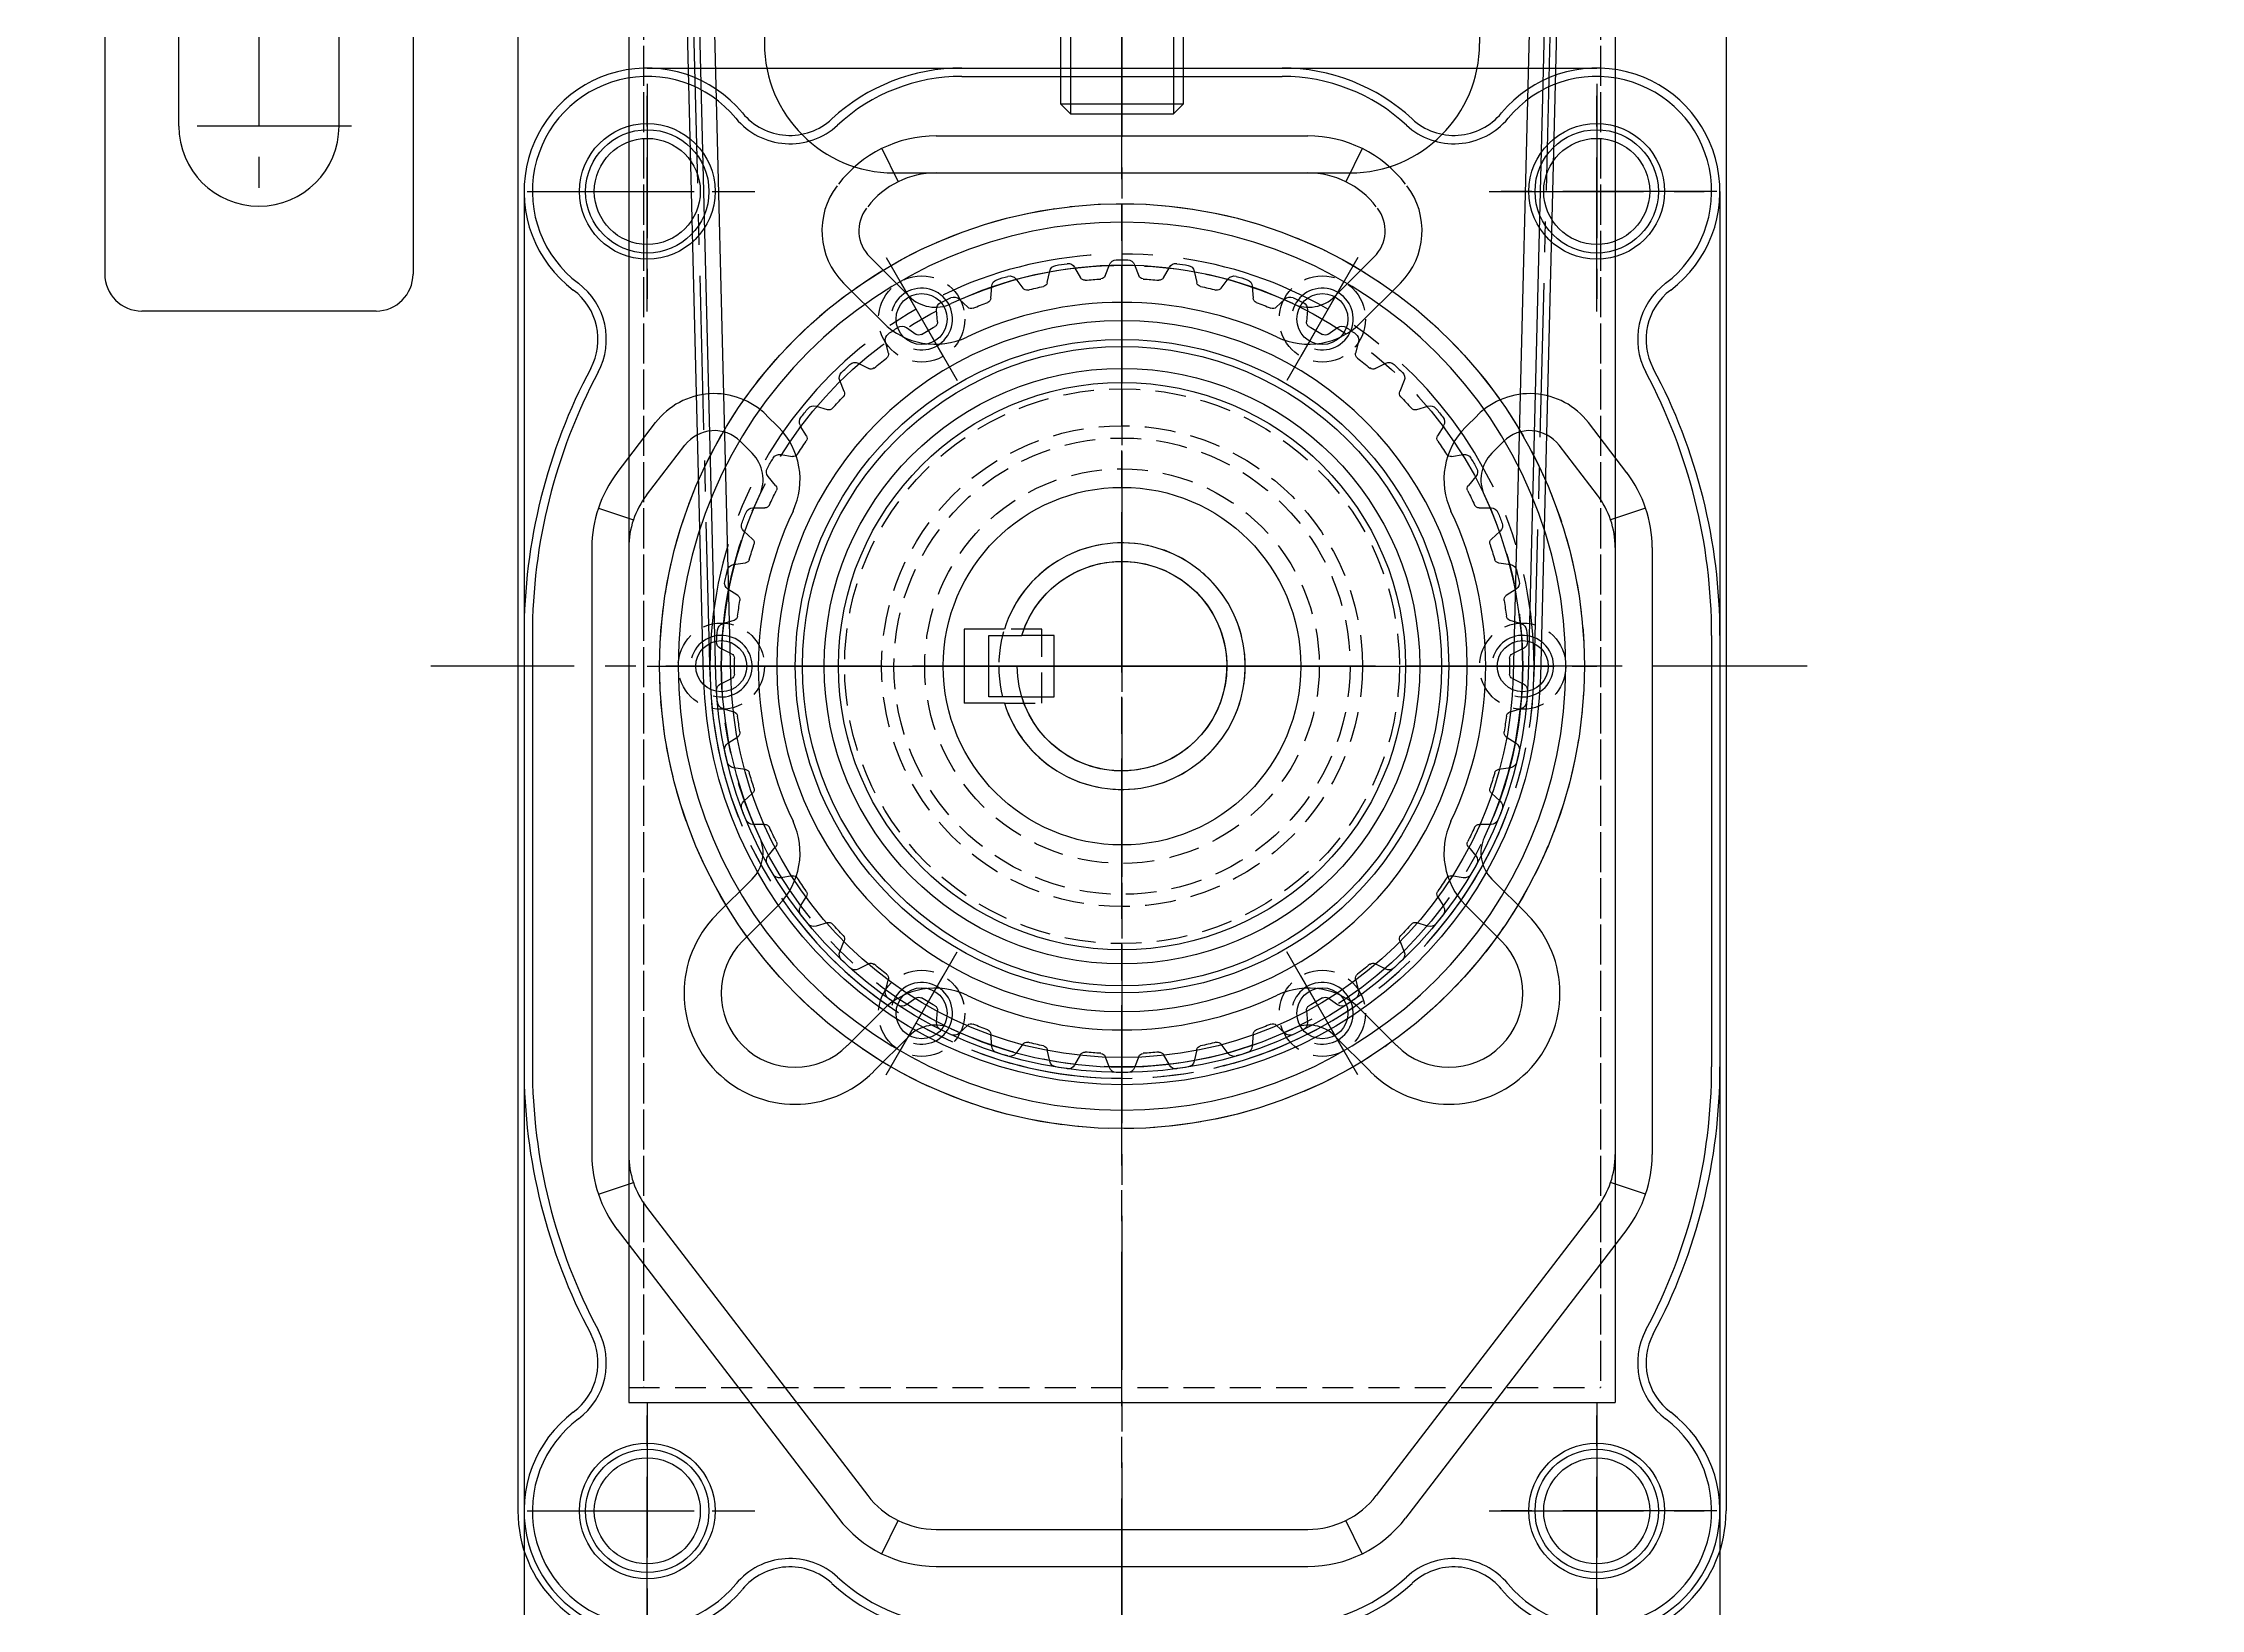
# Model space of a CAD drawing. Header units: inches. Extents: x 0 to 23821, y 0 to 11279.
# Drawn here: x 15668.4 to 15843.4, y 4620 to 4747 of the extents above; entities that cross this region are included whole.
import ezdxf
from ezdxf.enums import TextEntityAlignment as Align

# ---------------------------------------------------------------- set-up
doc = ezdxf.new("R2010")
doc.units = ezdxf.units.IN
doc.header["$LTSCALE"] = 10
doc.header["$MEASUREMENT"] = 0
doc.linetypes.add('CENTER', pattern=[2, 1.25, -0.25, 0.25, -0.25])
doc.linetypes.add('HIDDEN', pattern=[0.375, 0.25, -0.125])
for name, color, linetype in [('11', 1, 'CENTER'), ('22', 2, 'HIDDEN'), ('44', 4, 'Continuous'), ('55', 5, 'Continuous'), ('77', 40, 'HIDDEN'), ('A', 8, 'Continuous'), ('B', 123, 'Continuous'), ('BOM-T', 4, 'Continuous'), ('T', 3, 'Continuous'), ('Y', 60, 'Continuous')]:
    doc.layers.add(name, color=color, linetype=linetype)
doc.styles.add('SCI', font='')
doc.styles.get('SCI').set_extended_font_data('Gulim')

# ---------------------------------------------------------------- blocks, each defined once
blk = doc.blocks.new('A$Cfd950857')
for centre, radius in [((0, 0), 37.5), ((-16.25, 28.15), 3.5), ((16.25, 28.15), 3.5), ((0, 0), 22.5), ((0, 0), 18.5), ((0, 0), 16), ((-32.5, 0), 3.5), ((32.5, 0), 3.5), ((-16.25, -28.15), 3.5), ((16.25, -28.15), 3.5)]:
    blk.add_circle(centre, radius)
at = {"layer": '11'}
for p, q in [((0, -40.5), (0, 40.5)), ((-18, 31.18), (-14.5, 25.11)), ((18, 31.18), (14.5, 25.11)), ((40.5, 0), (-40.5, 0)), ((-18, -31.18), (-14.5, -25.11)), ((18, -31.18), (14.5, -25.11))]:
    blk.add_line(p, q, dxfattribs=at)
blk.add_circle((0, 0), 32.5, dxfattribs=at)
at = {"layer": '22'}
blk.add_circle((0, 0), 19.5, dxfattribs=at)
blk = doc.blocks.new('A$C2a68ab25')
for p, q in [((-9.54, 3), (-6.5, 3)), ((-6.5, 3), (-6.5, -3)), ((-6.5, -3), (-9.54, -3))]:
    blk.add_line(p, q)
blk.add_circle((0, 0), 10)
at = {"layer": '11'}
for p, q in [((0, -11), (0, 11)), ((-11, 0), (11, 0))]:
    blk.add_line(p, q, dxfattribs=at)
blk = doc.blocks.new('A$C817d2088')
for p, q in [((-2.5, 5.5), (-2.5, 8.12)), ((2.5, 8.12), (2.5, 5.5)), ((2.5, 5.5), (-2.5, 5.5))]:
    blk.add_line(p, q)
blk.add_arc((0, 0), 8.5, 107.1046, 90)
at = {"layer": '11'}
for p, q in [((0, -10.8), (0, 10.8)), ((-10.8, 0), (10.8, 0))]:
    blk.add_line(p, q, dxfattribs=at)
blk = doc.blocks.new('A$C1f7f0263')
for p, q in [((-8.24, 31.51), (-8.37, 30.56)), ((-5.72, 31.16), (-6.25, 31.96)), ((-3.45, 32.38), (-3.72, 31.46)), ((-1.01, 31.67), (-1.42, 32.54)), ((1.42, 32.54), (1.01, 31.67)), ((3.72, 31.46), (3.45, 32.38)), ((6.25, 31.96), (5.72, 31.16)), ((8.37, 30.56), (8.24, 31.51)), ((-12.84, 29.93), (-12.83, 28.97)), ((-10.3, 29.96), (-10.94, 30.67)), ((10.94, 30.67), (10.3, 29.96)), ((12.83, 28.97), (12.84, 29.93)), ((-14.65, 28.09), (-15.39, 28.7)), ((15.39, 28.7), (14.65, 28.09)), ((-17.16, 27.68), (-17, 26.73)), ((17, 26.73), (17.16, 27.68)), ((-21.09, 24.81), (-20.8, 23.9)), ((-18.67, 25.6), (-19.5, 26.09)), ((19.5, 26.09), (18.67, 25.6)), ((20.8, 23.9), (21.09, 24.81)), ((-22.28, 22.53), (-23.17, 22.89)), ((23.17, 22.89), (22.28, 22.53)), ((-24.56, 21.39), (-24.13, 20.53)), ((24.13, 20.53), (24.56, 21.39)), ((-25.39, 18.95), (-26.32, 19.18)), ((26.32, 19.18), (25.39, 18.95)), ((-27.47, 17.49), (-26.92, 16.71)), ((26.92, 16.71), (27.47, 17.49)), ((-27.93, 14.96), (-28.89, 15.04)), ((28.89, 15.04), (27.93, 14.96)), ((-29.77, 13.21), (-29.11, 12.51)), ((29.11, 12.51), (29.77, 13.21)), ((-29.85, 10.63), (-30.8, 10.57)), ((2.5, 10.8), (-2.5, 10.8)), ((-2.5, 10.8), (-2.5, 8.12)), ((2.5, 8.12), (2.5, 10.8)), ((30.8, 10.57), (29.85, 10.63)), ((-31.41, 8.62), (-30.65, 8.03)), ((30.65, 8.03), (31.41, 8.62)), ((-31.1, 6.06), (-32.04, 5.86)), ((32.04, 5.86), (31.1, 6.06)), ((-32.34, 3.84), (-31.5, 3.37)), ((31.5, 3.37), (32.34, 3.84)), ((-31.65, 1.36), (-32.55, 1.02)), ((32.55, 1.02), (31.65, 1.36)), ((-32.55, -1.02), (-31.65, -1.36)), ((31.65, -1.36), (32.55, -1.02)), ((-31.5, -3.37), (-32.34, -3.84)), ((32.34, -3.84), (31.5, -3.37)), ((-32.04, -5.86), (-31.1, -6.06)), ((31.1, -6.06), (32.04, -5.86)), ((-30.65, -8.03), (-31.41, -8.62)), ((31.41, -8.62), (30.65, -8.03)), ((-30.8, -10.57), (-29.85, -10.63)), ((29.85, -10.63), (30.8, -10.57)), ((-29.11, -12.51), (-29.77, -13.21)), ((29.77, -13.21), (29.11, -12.51)), ((-28.89, -15.04), (-27.93, -14.96)), ((27.93, -14.96), (28.89, -15.04)), ((-26.92, -16.71), (-27.47, -17.49)), ((27.47, -17.49), (26.92, -16.71)), ((-26.32, -19.18), (-25.39, -18.95)), ((25.39, -18.95), (26.32, -19.18)), ((-24.13, -20.53), (-24.56, -21.39)), ((24.56, -21.39), (24.13, -20.53)), ((-23.17, -22.89), (-22.28, -22.53)), ((22.28, -22.53), (23.17, -22.89)), ((-20.8, -23.9), (-21.09, -24.81)), ((21.09, -24.81), (20.8, -23.9)), ((-19.5, -26.09), (-18.67, -25.6)), ((18.67, -25.6), (19.5, -26.09)), ((-17, -26.73), (-17.16, -27.68)), ((17.16, -27.68), (17, -26.73)), ((-15.39, -28.7), (-14.65, -28.09)), ((-12.83, -28.97), (-12.84, -29.93)), ((12.84, -29.93), (12.83, -28.97)), ((14.65, -28.09), (15.39, -28.7)), ((-10.94, -30.67), (-10.3, -29.96)), ((-8.37, -30.56), (-8.24, -31.51)), ((-6.25, -31.96), (-5.72, -31.16)), ((-3.72, -31.46), (-3.45, -32.38)), ((3.45, -32.38), (3.72, -31.46)), ((5.72, -31.16), (6.25, -31.96)), ((8.24, -31.51), (8.37, -30.56)), ((10.3, -29.96), (10.94, -30.67)), ((-1.42, -32.54), (-1.01, -31.67)), ((1.01, -31.67), (1.42, -32.54))]:
    blk.add_line(p, q)
for radius in [36, 28]:
    blk.add_circle((0, 0), radius)
for centre, radius, start, end in [((-7.64, 31.43), 0.6, 103.6687, 172.1429), ((0, 0), 32.94, 102.0456, 103.6687), ((-6.75, 31.63), 0.6, 33.5714, 102.0456), ((-2.87, 32.21), 0.6, 95.0973, 163.5714), ((0, 0), 32.94, 93.4742, 95.0973), ((-1.96, 32.28), 0.6, 25, 93.4742), ((-0.65, 31.84), 0.4, 205, 271.1661), ((0.65, 31.84), 0.4, 268.8339, 335), ((1.96, 32.28), 0.6, 86.5258, 155), ((0, 0), 32.94, 84.9027, 86.5258), ((2.87, 32.21), 0.6, 16.4286, 84.9027), ((6.75, 31.63), 0.6, 77.9544, 146.4286), ((0, 0), 32.94, 76.3313, 77.9544), ((7.64, 31.43), 0.6, 7.8571, 76.3313), ((-12.24, 29.94), 0.6, 112.2401, 180.7143), ((0, 0), 32.94, 110.617, 112.2401), ((-11.39, 30.27), 0.6, 42.1429, 110.617), ((-10, 30.23), 0.4, 222.1429, 288.3089), ((0, 0), 31.44, 105.9768, 108.3089), ((-8.76, 30.61), 0.4, 285.9768, 352.1429), ((-5.39, 31.38), 0.4, 213.5714, 279.7375), ((0, 0), 31.44, 97.4054, 99.7375), ((-4.1, 31.58), 0.4, 277.4054, 343.5714), ((0, 0), 31.44, 88.8339, 91.1661), ((4.1, 31.58), 0.4, 196.4286, 262.5946), ((0, 0), 31.44, 80.2625, 82.5946), ((5.39, 31.38), 0.4, 260.2625, 326.4286), ((8.76, 30.61), 0.4, 187.8571, 254.0232), ((0, 0), 31.44, 71.6911, 74.0232), ((10, 30.23), 0.4, 251.6911, 317.8571), ((11.39, 30.27), 0.6, 69.383, 137.8571), ((0, 0), 32.94, 67.7599, 69.383), ((12.24, 29.94), 0.6, 359.2857, 67.7599), ((-16.57, 27.78), 0.6, 120.8116, 189.2857), ((0, 0), 32.94, 119.1884, 120.8116), ((-15.77, 28.24), 0.6, 50.7143, 119.1884), ((-14.4, 28.4), 0.4, 230.7143, 296.8804), ((0, 0), 31.44, 114.5482, 116.8804), ((-13.23, 28.96), 0.4, 294.5482, 0.7143), ((13.23, 28.96), 0.4, 179.2857, 245.4518), ((0, 0), 31.44, 63.1196, 65.4518), ((14.4, 28.4), 0.4, 243.1196, 309.2857), ((15.77, 28.24), 0.6, 60.8116, 129.2857), ((0, 0), 32.94, 59.1884, 60.8116), ((16.57, 27.78), 0.6, 350.7143, 59.1884), ((0, 0), 31.44, 123.1196, 125.4518), ((-17.4, 26.67), 0.4, 303.1196, 9.2857), ((17.4, 26.67), 0.4, 170.7143, 236.8804), ((0, 0), 31.44, 54.5482, 56.8804), ((-20.52, 25), 0.6, 129.383, 197.8571), ((0, 0), 32.94, 127.7599, 129.383), ((-19.81, 25.57), 0.6, 59.2857, 127.7599), ((-18.47, 25.94), 0.4, 239.2857, 305.4518), ((18.47, 25.94), 0.4, 234.5482, 300.7143), ((19.81, 25.57), 0.6, 52.2401, 120.7143), ((0, 0), 32.94, 50.617, 52.2401), ((20.52, 25), 0.6, 342.1429, 50.617), ((-23.39, 22.33), 0.6, 67.8571, 136.3313), ((0, 0), 31.44, 131.6911, 134.0232), ((-21.18, 23.78), 0.4, 311.6911, 17.8571), ((21.18, 23.78), 0.4, 162.1429, 228.3089), ((0, 0), 31.44, 45.9768, 48.3089), ((23.39, 22.33), 0.6, 43.6687, 112.1429), ((-24.02, 21.66), 0.6, 137.9544, 206.4286), ((0, 0), 32.94, 136.3313, 137.9544), ((-22.13, 22.9), 0.4, 247.8571, 314.0232), ((22.13, 22.9), 0.4, 225.9768, 292.1429), ((0, 0), 32.94, 42.0456, 43.6687), ((24.02, 21.66), 0.6, 333.5714, 42.0456), ((0, 0), 31.44, 140.2625, 142.5946), ((-24.49, 20.36), 0.4, 320.2625, 26.4286), ((24.49, 20.36), 0.4, 153.5714, 219.7375), ((0, 0), 31.44, 37.4054, 39.7375), ((-26.98, 17.84), 0.6, 146.5258, 215), ((0, 0), 32.94, 144.9027, 146.5258), ((-26.46, 18.6), 0.6, 76.4286, 144.9027), ((-25.29, 19.34), 0.4, 256.4286, 322.5946), ((25.29, 19.34), 0.4, 217.4054, 283.5714), ((26.46, 18.6), 0.6, 35.0973, 103.5714), ((0, 0), 32.94, 33.4742, 35.0973), ((26.98, 17.84), 0.6, 325, 33.4742), ((0, 0), 31.44, 148.8339, 151.1661), ((-27.25, 16.48), 0.4, 328.8339, 35), ((27.25, 16.48), 0.4, 145, 211.1661), ((0, 0), 31.44, 28.8339, 31.1661), ((0, 0), 32.94, 153.4742, 155.0973), ((-28.94, 14.44), 0.6, 85, 153.4742), ((-27.89, 15.36), 0.4, 265, 331.1661), ((27.89, 15.36), 0.4, 208.8339, 275), ((28.94, 14.44), 0.6, 26.5258, 95), ((0, 0), 32.94, 24.9027, 26.5258), ((-29.34, 13.62), 0.6, 155.0973, 223.5714), ((-29.4, 12.23), 0.4, 337.4054, 43.5714), ((29.4, 12.23), 0.4, 136.4286, 202.5946), ((29.34, 13.62), 0.6, 316.4286, 24.9027), ((-30.77, 9.97), 0.6, 93.5714, 162.0456), ((-29.87, 11.03), 0.4, 273.5714, 339.7375), ((0, 0), 31.44, 157.4054, 159.7375), ((0, 0), 31.44, 20.2625, 22.5946), ((29.87, 11.03), 0.4, 200.2625, 266.4286), ((30.77, 9.97), 0.6, 17.9544, 86.4286), ((-31.04, 9.09), 0.6, 163.6687, 232.1429), ((0, 0), 32.94, 162.0456, 163.6687), ((0, 0), 32.94, 16.3313, 17.9544), ((31.04, 9.09), 0.6, 307.8571, 16.3313), ((0, 0), 31.44, 165.9768, 168.3089), ((-30.89, 7.72), 0.4, 345.9768, 52.1429), ((0, 0), 8.5, 107.1046, 72.8954), ((30.89, 7.72), 0.4, 127.8571, 194.0232), ((0, 0), 31.44, 11.6911, 14.0232), ((0, 0), 32.94, 170.617, 172.2401), ((-31.91, 5.27), 0.6, 102.1429, 170.617), ((-31.18, 6.45), 0.4, 282.1429, 348.3089), ((31.18, 6.45), 0.4, 191.6911, 257.8571), ((31.91, 5.27), 0.6, 9.383, 77.8571), ((0, 0), 32.94, 7.7599, 9.383), ((-32.05, 4.37), 0.6, 172.2401, 240.7143), ((32.05, 4.37), 0.6, 299.2857, 7.7599), ((-31.7, 3.03), 0.4, 354.5482, 60.7143), ((0, 0), 31.44, 174.5482, 176.8804), ((31.7, 3.03), 0.4, 119.2857, 185.4518), ((0, 0), 31.44, 3.1196, 5.4518), ((-32.34, 0.46), 0.6, 110.7143, 179.1884), ((0, 0), 32.94, 179.1884, 180.8116), ((-31.8, 1.73), 0.4, 290.7143, 356.8804), ((31.8, 1.73), 0.4, 183.1196, 249.2857), ((32.34, 0.46), 0.6, 0.8116, 69.2857), ((0, 0), 32.94, 359.1884, 0.8116), ((-32.34, -0.46), 0.6, 180.8116, 249.2857), ((-31.8, -1.73), 0.4, 3.1196, 69.2857), ((0, 0), 31.44, 183.1196, 185.4518), ((0, 0), 31.44, 354.5482, 356.8804), ((31.8, -1.73), 0.4, 110.7143, 176.8804), ((32.34, -0.46), 0.6, 290.7143, 359.1884), ((-31.7, -3.03), 0.4, 299.2857, 5.4518), ((31.7, -3.03), 0.4, 174.5482, 240.7143), ((-32.05, -4.37), 0.6, 119.2857, 187.7599), ((0, 0), 32.94, 187.7599, 189.383), ((32.05, -4.37), 0.6, 352.2401, 60.7143), ((0, 0), 32.94, 350.617, 352.2401), ((-31.91, -5.27), 0.6, 189.383, 257.8571), ((-31.18, -6.45), 0.4, 11.6911, 77.8571), ((0, 0), 31.44, 191.6911, 194.0232), ((0, 0), 31.44, 345.9768, 348.3089), ((31.18, -6.45), 0.4, 102.1429, 168.3089), ((31.91, -5.27), 0.6, 282.1429, 350.617), ((-31.04, -9.09), 0.6, 127.8571, 196.3313), ((-30.89, -7.72), 0.4, 307.8571, 14.0232), ((30.89, -7.72), 0.4, 165.9768, 232.1429), ((31.04, -9.09), 0.6, 343.6687, 52.1429), ((0, 0), 32.94, 196.3313, 197.9544), ((-30.77, -9.97), 0.6, 197.9544, 266.4286), ((30.77, -9.97), 0.6, 273.5714, 342.0456), ((0, 0), 32.94, 342.0456, 343.6687), ((-29.87, -11.03), 0.4, 20.2625, 86.4286), ((0, 0), 31.44, 200.2625, 202.5946), ((-29.4, -12.23), 0.4, 316.4286, 22.5946), ((29.4, -12.23), 0.4, 157.4054, 223.5714), ((0, 0), 31.44, 337.4054, 339.7375), ((29.87, -11.03), 0.4, 93.5714, 159.7375), ((-29.34, -13.62), 0.6, 136.4286, 204.9027), ((0, 0), 32.94, 204.9027, 206.5258), ((0, 0), 32.94, 333.4742, 335.0973), ((29.34, -13.62), 0.6, 335.0973, 43.5714), ((-28.94, -14.44), 0.6, 206.5258, 275), ((-27.89, -15.36), 0.4, 28.8339, 95), ((0, 0), 31.44, 208.8339, 211.1661), ((0, 0), 31.44, 328.8339, 331.1661), ((27.89, -15.36), 0.4, 85, 151.1661), ((28.94, -14.44), 0.6, 265, 333.4742), ((-26.98, -17.84), 0.6, 145, 213.4742), ((-27.25, -16.48), 0.4, 325, 31.1661), ((27.25, -16.48), 0.4, 148.8339, 215), ((26.98, -17.84), 0.6, 326.5258, 35), ((0, 0), 32.94, 213.4742, 215.0973), ((-26.46, -18.6), 0.6, 215.0973, 283.5714), ((-25.29, -19.34), 0.4, 37.4054, 103.5714), ((0, 0), 31.44, 217.4054, 219.7375), ((0, 0), 31.44, 320.2625, 322.5946), ((25.29, -19.34), 0.4, 76.4286, 142.5946), ((26.46, -18.6), 0.6, 256.4286, 324.9027), ((0, 0), 32.94, 324.9027, 326.5258), ((-24.49, -20.36), 0.4, 333.5714, 39.7375), ((24.49, -20.36), 0.4, 140.2625, 206.4286), ((-24.02, -21.66), 0.6, 153.5714, 222.0456), ((0, 0), 32.94, 222.0456, 223.6687), ((-23.39, -22.33), 0.6, 223.6687, 292.1429), ((-22.13, -22.9), 0.4, 45.9768, 112.1429), ((0, 0), 31.44, 225.9768, 228.3089), ((0, 0), 31.44, 311.6911, 314.0232), ((22.13, -22.9), 0.4, 67.8571, 134.0232), ((23.39, -22.33), 0.6, 247.8571, 316.3313), ((0, 0), 32.94, 316.3313, 317.9544), ((24.02, -21.66), 0.6, 317.9544, 26.4286), ((-21.18, -23.78), 0.4, 342.1429, 48.3089), ((21.18, -23.78), 0.4, 131.6911, 197.8571), ((-20.52, -25), 0.6, 162.1429, 230.617), ((0, 0), 32.94, 230.617, 232.2401), ((-19.81, -25.57), 0.6, 232.2401, 300.7143), ((-18.47, -25.94), 0.4, 54.5482, 120.7143), ((0, 0), 31.44, 234.5482, 236.8804), ((0, 0), 31.44, 303.1196, 305.4518), ((18.47, -25.94), 0.4, 59.2857, 125.4518), ((19.81, -25.57), 0.6, 239.2857, 307.7599), ((0, 0), 32.94, 307.7599, 309.383), ((20.52, -25), 0.6, 309.383, 17.8571), ((-17.4, -26.67), 0.4, 350.7143, 56.8804), ((-16.57, -27.78), 0.6, 170.7143, 239.1884), ((16.57, -27.78), 0.6, 300.8116, 9.2857), ((17.4, -26.67), 0.4, 123.1196, 189.2857), ((0, 0), 32.94, 239.1884, 240.8116), ((-15.77, -28.24), 0.6, 240.8116, 309.2857), ((-14.4, -28.4), 0.4, 63.1196, 129.2857), ((0, 0), 31.44, 243.1196, 245.4518), ((-13.23, -28.96), 0.4, 359.2857, 65.4518), ((13.23, -28.96), 0.4, 114.5482, 180.7143), ((0, 0), 31.44, 294.5482, 296.8804), ((14.4, -28.4), 0.4, 50.7143, 116.8804), ((15.77, -28.24), 0.6, 230.7143, 299.1884), ((0, 0), 32.94, 299.1884, 300.8116), ((-12.24, -29.94), 0.6, 179.2857, 247.7599), ((0, 0), 32.94, 247.7599, 249.383), ((-11.39, -30.27), 0.6, 249.383, 317.8571), ((-10, -30.23), 0.4, 71.6911, 137.8571), ((0, 0), 31.44, 251.6911, 254.0232), ((-8.76, -30.61), 0.4, 7.8571, 74.0232), ((-5.39, -31.38), 0.4, 80.2625, 146.4286), ((0, 0), 31.44, 260.2625, 262.5946), ((-4.1, -31.58), 0.4, 16.4286, 82.5946), ((-0.65, -31.84), 0.4, 88.8339, 155), ((0, 0), 31.44, 268.8339, 271.1661), ((0.65, -31.84), 0.4, 25, 91.1661), ((4.1, -31.58), 0.4, 97.4054, 163.5714), ((0, 0), 31.44, 277.4054, 279.7375), ((5.39, -31.38), 0.4, 33.5714, 99.7375), ((8.76, -30.61), 0.4, 105.9768, 172.1429), ((0, 0), 31.44, 285.9768, 288.3089), ((10, -30.23), 0.4, 42.1429, 108.3089), ((11.39, -30.27), 0.6, 222.1429, 290.617), ((0, 0), 32.94, 290.617, 292.2401), ((12.24, -29.94), 0.6, 292.2401, 0.7143), ((-7.64, -31.43), 0.6, 187.8571, 256.3313), ((0, 0), 32.94, 256.3313, 257.9544), ((-6.75, -31.63), 0.6, 257.9544, 326.4286), ((-2.87, -32.21), 0.6, 196.4286, 264.9027), ((0, 0), 32.94, 264.9027, 266.5258), ((-1.96, -32.28), 0.6, 266.5258, 335), ((1.96, -32.28), 0.6, 205, 273.4742), ((0, 0), 32.94, 273.4742, 275.0973), ((2.87, -32.21), 0.6, 275.0973, 343.5714), ((6.75, -31.63), 0.6, 213.5714, 282.0456), ((0, 0), 32.94, 282.0456, 283.6687), ((7.64, -31.43), 0.6, 283.6687, 352.1429)]:
    blk.add_arc(centre, radius, start, end)
at = {"layer": '11'}
for p, q in [((0, 37.42), (0, -37.42)), ((-37.42, 0), (37.42, 0))]:
    blk.add_line(p, q, dxfattribs=at)
blk.add_circle((0, 0), 33.42, dxfattribs=at)
blk = doc.blocks.new('A$Cd6f74d6f')
for p, q in [((0, 0), (0, -143.5)), ((0, 0), (20, 0)), ((20, 0), (20, -24.5)), ((78, 0), (78, -24.5)), ((78, 0), (98, 0)), ((98, 0), (98, -15.5)), ((98, 0), (98, -143.5)), ((30.5, -35), (67.5, -35)), ((10.4, -154), (87.5, -154))]:
    blk.add_line(p, q)
for centre, radius in [((10.5, -36.5), 5.5), ((87.5, -36.5), 5.5), ((49, -75), 37.5), ((32.75, -46.85), 2.07), ((65.25, -46.85), 2.07), ((49, -75), 26.5), ((16.5, -75), 2.07), ((81.5, -75), 2.07), ((32.75, -103.15), 2.07), ((65.25, -103.15), 2.07), ((10.5, -143.5), 5.5), ((87.5, -143.5), 5.5)]:
    blk.add_circle(centre, radius)
for centre, start, end in [((30.5, -24.5), 180, 270), ((67.5, -24.5), 270, 0), ((10.5, -143.5), 180, 270), ((87.5, -143.5), 270, 0)]:
    blk.add_arc(centre, 10.5, start, end)
at = {"layer": '11'}
for p, q in [((10, 1), (10, -19.42)), ((49, -155), (49, 0)), ((88, 1), (88, -19.42)), ((10.5, -46.25), (10.5, -26.75)), ((87.5, -46.25), (87.5, -26.75)), ((0.75, -36.5), (20.25, -36.5)), ((97.25, -36.5), (77.75, -36.5)), ((29.88, -41.87), (35.63, -51.83)), ((68.13, -41.87), (62.38, -51.83)), ((10.5, -75), (87.5, -75)), ((29.88, -108.13), (35.63, -98.17)), ((68.13, -108.13), (62.38, -98.17)), ((10.5, -153.25), (10.5, -133.75)), ((87.5, -153.25), (87.5, -133.75)), ((0.75, -143.5), (20.25, -143.5)), ((97.25, -143.5), (77.75, -143.5))]:
    blk.add_line(p, q, dxfattribs=at)
blk.add_circle((49, -75), 32.5, dxfattribs=at)
at = {"layer": '22'}
for p, q in [((7.54, -17), (7.54, 0)), ((12.46, 0), (12.46, -17)), ((85.54, 0), (85.54, -17)), ((90.46, -17), (90.46, 0)), ((13, -15), (7, -15)), ((85, -15), (91, -15)), ((10, -18.42), (7.54, -17)), ((12.46, -17), (7.54, -17)), ((12.46, -17), (10, -18.42)), ((85.54, -17), (88, -18.42)), ((85.54, -17), (90.46, -17)), ((88, -18.42), (90.46, -17))]:
    blk.add_line(p, q, dxfattribs=at)
at = {"layer": 'T'}
for p, q in [((7, -15), (7, 0)), ((13, 0), (13, -15)), ((85, 0), (85, -15)), ((91, -15), (91, 0)), ((7.54, -15.94), (7, -15)), ((13, -15), (12.46, -15.94)), ((85, -15), (85.54, -15.94)), ((90.46, -15.94), (91, -15))]:
    blk.add_line(p, q, dxfattribs=at)
for centre in [(32.75, -46.85), (65.25, -46.85), (16.5, -75), (81.5, -75), (32.75, -103.15), (65.25, -103.15)]:
    blk.add_arc(centre, 2.5, 255, 165, dxfattribs=at)
blk = doc.blocks.new('A$C7070938a')
for p, q in [((38.5, 48.5), (-79.38, 48.5)), ((2.5, 47.82), (-32.5, 47.82)), ((-42.82, 42.47), (-41.86, 39.63)), ((9.61, 43), (-39.61, 43)), ((12.82, 42.47), (11.86, 39.63)), ((-45.69, 40.94), (-69.08, 23)), ((15.69, 40.94), (19.75, 37.83)), ((-43.87, 38.56), (-67.26, 20.62)), ((9.61, 40), (-39.61, 40)), ((13.87, 38.56), (17.92, 35.45)), ((48.5, 38.5), (48.5, -38.5)), ((-20.15, 32.88), (-17.26, 29.99)), ((-22.27, 30.76), (-19.38, 27.87)), ((18.22, 30.94), (17.26, 29.99)), ((20.34, 28.82), (19.38, 27.87)), ((-30.76, 22.27), (-27.87, 19.38)), ((31.06, 22.58), (27.87, 19.38)), ((-71.97, 19.49), (-69.28, 18.16)), ((-32.88, 20.15), (-29.99, 17.26)), ((33.19, 20.46), (29.99, 17.26)), ((41.97, 19.49), (39.28, 18.16)), ((-73, 15.07), (-73, -15.07)), ((-70, 15.07), (-70, -15.07)), ((40, 15.07), (40, -15.07)), ((43, 15.07), (43, -15.07)), ((-3, 9.54), (-3, 12.8)), ((3, 12.8), (-3, 12.8)), ((3, 9.54), (3, 12.8)), ((47.82, 13), (47.82, -13)), ((-32.88, -20.15), (-29.99, -17.26)), ((33.19, -20.46), (29.99, -17.26)), ((-71.97, -19.49), (-69.28, -18.16)), ((41.97, -19.49), (39.28, -18.16)), ((-43.87, -38.56), (-67.26, -20.62)), ((-30.76, -22.27), (-27.87, -19.38)), ((31.06, -22.58), (27.87, -19.38)), ((-45.69, -40.94), (-69.08, -23)), ((-22.27, -30.76), (-19.38, -27.87)), ((20.34, -28.82), (19.38, -27.87)), ((-20.15, -32.88), (-17.26, -29.99)), ((18.22, -30.94), (17.26, -29.99)), ((13.87, -38.56), (17.92, -35.45)), ((15.69, -40.94), (19.75, -37.83)), ((-42.82, -42.47), (-41.86, -39.63)), ((9.61, -40), (-39.61, -40)), ((12.82, -42.47), (11.86, -39.63)), ((9.61, -43), (-39.61, -43)), ((38.5, -48.5), (-79.38, -48.5)), ((2.5, -47.82), (-32.5, -47.82))]:
    blk.add_line(p, q)
for centre, radius in [((-68.5, 38.5), 4.3), ((38.5, 38.5), 4.3), ((0, 0), 26.5), ((0, 0), 25.92), ((0, 0), 24.15), ((0, 0), 23), ((0, 0), 14.5), ((-68.5, -38.5), 4.3), ((38.5, -38.5), 4.3)]:
    blk.add_circle(centre, radius)
for centre, radius, start, end in [((-68.5, 38.5), 10, 36.8699, 230.4916), ((-68.5, 38.5), 9.32, 36.8699, 230.4916), ((-32.5, 2.5), 46, 90, 118.0725), ((-32.5, 2.5), 45.32, 90, 118.0725), ((2.5, 2.5), 46, 61.9275, 90), ((2.5, 2.5), 45.32, 61.9275, 90), ((38.5, 38.5), 10, 309.5084, 143.1301), ((38.5, 38.5), 9.32, 309.5084, 143.1301), ((-56.5, 47.5), 5.68, 216.8699, 298.0725), ((-56.5, 47.5), 5, 216.8699, 298.0725), ((26.5, 47.5), 5.68, 241.9275, 323.1301), ((26.5, 47.5), 5, 241.9275, 323.1301), ((-39.61, 33), 10, 90, 127.4762), ((9.61, 33), 10, 52.5238, 90), ((-39.61, 33), 7, 90, 127.4762), ((9.61, 33), 7, 52.5238, 90), ((16.1, 33.07), 6, 315, 52.5238), ((-26.52, 26.52), 9, 45, 225), ((16.1, 33.07), 3, 315, 52.5238), ((-26.52, 26.52), 6, 45, 225), ((0, 0), 32.5, 64.7568, 115.2432), ((-78.04, 26.93), 5, 317.2058, 50.4916), ((-78.04, 26.93), 5.68, 317.2058, 50.4916), ((-15.14, 32.11), 3, 225, 295.2432), ((15.14, 32.11), 3, 244.7568, 315), ((48.04, 26.93), 5.68, 129.5084, 222.7942), ((48.04, 26.93), 5, 129.5084, 222.7942), ((0, 0), 29.5, 64.7568, 115.2432), ((-15.14, 32.11), 6, 225, 295.2432), ((15.14, 32.11), 6, 244.7568, 315), ((-63, 13), 15.5, 137.2058, 180), ((-63, 13), 14.82, 137.2058, 180), ((-63, 15.07), 10, 127.4762, 180), ((35.31, 18.34), 6, 52.5238, 135), ((33, 15.07), 10, 0, 52.5238), ((33, 13), 14.82, 0, 42.7942), ((33, 13), 15.5, 0, 42.7942), ((35.31, 18.34), 3, 52.5238, 135), ((-63, 15.07), 7, 127.4762, 180), ((-32.11, 15.14), 6, 334.7568, 45), ((32.11, 15.14), 6, 135, 205.2432), ((33, 15.07), 7, 0, 52.5238), ((-32.11, 15.14), 3, 334.7568, 45), ((32.11, 15.14), 3, 135, 205.2432), ((0, 0), 32.5, 154.7568, 205.2432), ((0, 0), 29.5, 154.7568, 205.2432), ((0, 0), 29.5, 334.7568, 25.2432), ((0, 0), 32.5, 334.7568, 25.2432), ((0, 0), 10, 107.4576, 72.5424), ((-63, -13), 15.5, 180, 222.7942), ((-63, -13), 14.82, 180, 222.7942), ((-32.11, -15.14), 3, 315, 25.2432), ((-32.11, -15.14), 6, 315, 25.2432), ((32.11, -15.14), 6, 154.7568, 225), ((32.11, -15.14), 3, 154.7568, 225), ((33, -13), 14.82, 317.2058, 0), ((33, -13), 15.5, 317.2058, 0), ((-63, -15.07), 10, 180, 232.5238), ((-63, -15.07), 7, 180, 232.5238), ((33, -15.07), 7, 307.4762, 0), ((33, -15.07), 10, 307.4762, 0), ((-26.52, -26.52), 9, 135, 315), ((35.31, -18.34), 3, 225, 307.4762), ((-26.52, -26.52), 6, 135, 315), ((35.31, -18.34), 6, 225, 307.4762), ((-78.04, -26.93), 5, 309.5084, 42.7942), ((-78.04, -26.93), 5.68, 309.5084, 42.7942), ((48.04, -26.93), 5.68, 137.2058, 230.4916), ((48.04, -26.93), 5, 137.2058, 230.4916), ((-15.14, -32.11), 6, 64.7568, 135), ((15.14, -32.11), 6, 45, 115.2432), ((0, 0), 29.5, 244.7568, 295.2432), ((-15.14, -32.11), 3, 64.7568, 135), ((0, 0), 32.5, 244.7568, 295.2432), ((15.14, -32.11), 3, 45, 115.2432), ((16.1, -33.07), 6, 307.4762, 45), ((-68.5, -38.5), 10, 129.5084, 323.1301), ((-68.5, -38.5), 9.32, 129.5084, 323.1301), ((16.1, -33.07), 3, 307.4762, 45), ((38.5, -38.5), 10, 216.8699, 50.4916), ((38.5, -38.5), 9.32, 216.8699, 50.4916), ((-39.61, -33), 7, 232.5238, 270), ((9.61, -33), 7, 270, 307.4762), ((-56.5, -47.5), 5.68, 61.9275, 143.1301), ((-39.61, -33), 10, 232.5238, 270), ((9.61, -33), 10, 270, 307.4762), ((26.5, -47.5), 5.68, 36.8699, 118.0725), ((-56.5, -47.5), 5, 61.9275, 143.1301), ((-32.5, -2.5), 46, 241.9275, 270), ((-32.5, -2.5), 45.32, 241.9275, 270), ((2.5, -2.5), 45.32, 270, 298.0725), ((2.5, -2.5), 46, 270, 298.0725), ((26.5, -47.5), 5, 36.8699, 118.0725)]:
    blk.add_arc(centre, radius, start, end)
at = {"layer": '11'}
for p, q in [((0, -55.57), (0, 56.05)), ((-68.5, 47.21), (-68.5, 29.79)), ((38.5, 47.21), (38.5, 29.79)), ((-59.79, 38.5), (-77.21, 38.5)), ((47.21, 38.5), (29.79, 38.5)), ((0, 27.26), (0, -27.74)), ((55.43, 0), (-106.7, 0)), ((-68.5, -29.79), (-68.5, -47.21)), ((38.5, -29.79), (38.5, -47.21)), ((-59.79, -38.5), (-77.21, -38.5)), ((47.21, -38.5), (29.79, -38.5))]:
    blk.add_line(p, q, dxfattribs=at)
at = {"layer": 'T'}
for centre in [(-68.5, 38.5), (38.5, 38.5), (-68.5, -38.5), (38.5, -38.5)]:
    blk.add_circle(centre, 5, dxfattribs=at)
blk = doc.blocks.new('A$Cc49ac1dc')
blk.add_blockref('A$Cd6f74d6f', (-49, -15))
at = {"xscale": -1.000000000000001, "rotation": 90}
for name in ['A$C1f7f0263', 'A$C817d2088']:
    blk.add_blockref(name, (0, -90), dxfattribs=at)
at = {"layer": '22'}
blk.add_blockref('A$Cfd950857', (0, -90), dxfattribs=at)
at = {"layer": '55', "rotation": 90}
blk.add_blockref('A$C7070938a', (0, -90), dxfattribs=at)
at = {"layer": '77', "xscale": -1, "rotation": 180}
blk.add_blockref('A$C2a68ab25', (0, -90), dxfattribs=at)
blk = doc.blocks.new('A$Ccad19904')
for p, q in [((-8, 0), (-8, -133)), ((-8, 0), (8, 0)), ((8, 0), (8, -133)), ((-4.66, -5), (4.66, -5)), ((-4.66, -5), (-4.66, -15)), ((4.66, -5), (4.66, -15)), ((-4.66, -15), (4.66, -15)), ((-8, -133), (8, -133)), ((-5, -133), (-5, -162.19)), ((5, -162.19), (5, -133)), ((-5, -162.19), (-4.19, -163)), ((-5, -162.19), (5, -162.19)), ((4.19, -163), (5, -162.19)), ((-4.19, -163), (4.19, -163))]:
    blk.add_line(p, q)
at = {"layer": '11'}
blk.add_line((0, 1), (0, -164), dxfattribs=at)
at = {"layer": '22'}
for p, q in [((-3.32, -22.5), (-3.32, 0)), ((3.32, 0), (3.32, -22.5)), ((4, -20), (-4, -20)), ((0, -24.42), (-3.32, -22.5)), ((3.32, -22.5), (-3.32, -22.5)), ((3.32, -22.5), (0, -24.42))]:
    blk.add_line(p, q, dxfattribs=at)
at = {"layer": 'A'}
for p, q in [((-4.66, -5), (4.66, -15)), ((-4.66, -15), (4.66, -5))]:
    blk.add_line(p, q, dxfattribs=at)
at = {"layer": 'T'}
for p, q in [((-4, -20), (-4, 0)), ((4, 0), (4, -20)), ((-3.32, -21.17), (-4, -20)), ((4, -20), (3.32, -21.17)), ((-5, -133), (-4.19, -133.81)), ((4.19, -133.81), (5, -133)), ((-5, -133.81), (5, -133.81)), ((-4.19, -133.81), (-4.19, -163)), ((4.19, -133.81), (4.19, -163))]:
    blk.add_line(p, q, dxfattribs=at)
blk = doc.blocks.new('A$C1482efbe')
for p, q in [((-11.5, 8.5), (-11.5, -268.5)), ((68.5, 8.5), (68.5, -268.5)), ((-11.5, -268.5), (68.5, -268.5))]:
    blk.add_line(p, q)
at = {"layer": '22'}
for p, q in [((-10.3, -38.5), (-10.3, -267.3)), ((67.3, -38.5), (67.3, -267.3)), ((-11.5, -267.3), (67.3, -267.3))]:
    blk.add_line(p, q, dxfattribs=at)
blk = doc.blocks.new('A$Cf3170709')
blk.add_blockref('A$Ccad19904', (0, 5))
at = {"layer": 'Y'}
blk.add_blockref('A$C1482efbe', (-28.5, 6), dxfattribs=at)
blk = doc.blocks.new('A$C93ce2f4b')
for p, q in [((12.5, 0), (-12.5, 0)), ((-12.5, 0), (-12.5, -87)), ((12.5, 0), (12.5, -87)), ((-6.5, -75), (-6.5, -30)), ((6.5, -75), (6.5, -30)), ((9.5, -90), (-9.5, -90))]:
    blk.add_line(p, q)
for centre, radius, start, end in [((0, -30), 6.5, 0, 180), ((0, -75), 6.5, 180, 0), ((-9.5, -87, 0), 3, 180, 270), ((9.5, -87), 3, 270, 0)]:
    blk.add_arc(centre, radius, start, end)
at = {"layer": '11'}
for p, q in [((0, -4.2), (0, 1)), ((0, -22.5), (0, -82.5)), ((7.5, -30), (-7.5, -30)), ((7.5, -75), (-7.5, -75))]:
    blk.add_line(p, q, dxfattribs=at)
at = {"layer": '22'}
for p, q in [((-3.3, 0), (-3.3, -3.2)), ((3.3, -3.2), (3.3, 0)), ((12.5, -3.2), (-12.5, -3.2))]:
    blk.add_line(p, q, dxfattribs=at)
blk = doc.blocks.new('A$Ce85e1b00')
for p, q in [((17.5, 0), (17.5, -15)), ((17.5, 0), (75.1, 0)), ((75.1, 0), (75.1, -3)), ((134.9, -3), (134.9, 0)), ((134.9, 0), (192.5, 0)), ((192.5, 0), (192.5, -15)), ((75.1, -3), (134.9, -3)), ((17.5, -15), (192.5, -15))]:
    blk.add_line(p, q)
at = {"layer": '11'}
for p, q in [((105, -18), (105, 3)), ((35, -16), (35, 1)), ((40, 1), (40, -16)), ((40, -16), (40, 1)), ((170, 1), (170, -11)), ((175, -16), (175, 1)), ((82.5, -2), (82.5, -10)), ((127.5, -16), (127.5, -2))]:
    blk.add_line(p, q, dxfattribs=at)
at = {"layer": '22'}
for p, q in [((165, 0), (165, -10)), ((172.54, -15), (172.54, 0)), ((175, -10), (175, 0)), ((177.46, -15), (177.46, 0)), ((79.5, -3), (79.5, -9)), ((85.5, -9), (85.5, -3)), ((124.2, -8.5), (124.2, -3)), ((130.8, -8.5), (130.8, -3)), ((133, -8.5), (122, -8.5)), ((122, -8.5), (122, -15)), ((133, -15), (133, -8.5)), ((79.5, -9), (85.5, -9)), ((165, -10), (175, -10))]:
    blk.add_line(p, q, dxfattribs=at)
at = {"layer": '77'}
for p, q in [((35.5, -6.4), (35.5, 0)), ((44.5, -6.4), (44.5, 0)), ((87, -3), (87, -15)), ((123, -3), (123, -15)), ((33, -15), (33, -6.4)), ((33, -6.4), (47, -6.4)), ((47, -6.4), (47, -15))]:
    blk.add_line(p, q, dxfattribs=at)
at = {"layer": 'T'}
for p, q in [((172, -15), (172, 0)), ((178, -15), (178, 0))]:
    blk.add_line(p, q, dxfattribs=at)
blk = doc.blocks.new('A$C6757ece4')
blk.add_blockref('A$Ce85e1b00', (22.5, 0))
blk = doc.blocks.new('A$Cdb279e4f')
for p, q in [((-29.9, 49.8), (29.9, 49.8)), ((-29.9, 49.8), (-29.9, 0)), ((-26, 49.8), (-26, 48)), ((26, 49.8), (26, 48)), ((29.9, 49.8), (29.9, 0)), ((-27, 48), (27, 48)), ((-27, 48), (-27, 46)), ((27, 48), (27, 46)), ((-27, 46), (27, 46)), ((-26, 46), (-25.6, 45.31)), ((26, 46), (25.6, 45.31)), ((-25.6, 45.31), (-25.6, 41)), ((25.6, 45.31), (25.6, 41)), ((-25.6, 41), (25.6, 41)), ((-25.4, 41), (-25, 40.31)), ((-25, 40.31), (-25, 5)), ((25.4, 41), (25, 40.31)), ((25, 40.31), (25, 5)), ((-26, 5), (26, 5)), ((-26, 5), (-26, 0)), ((26, 5), (26, 0)), ((-29.9, 0), (29.9, 0))]:
    blk.add_line(p, q)
for centre in [(16, 40), (16, 6.25)]:
    blk.add_circle(centre, 1.25)
at = {"layer": '11'}
for p, q in [((0, 51.8), (0, -2)), ((16, 37.75), (16, 42.25)), ((13.75, 40), (18.25, 40)), ((16, 4), (16, 8.5)), ((13.75, 6.25), (18.25, 6.25))]:
    blk.add_line(p, q, dxfattribs=at)
at = {"layer": 'A'}
for p, q in [((-25.6, 45.31), (25.6, 45.31)), ((-25, 40.31), (25, 40.31))]:
    blk.add_line(p, q, dxfattribs=at)
blk = doc.blocks.new('A$Cc19c7603')
for p, q in [((-25.3, 0), (25.3, 0)), ((-9.7, 0), (-9.7, -1.4)), ((9.7, 0), (9.7, -1.4)), ((-25.5, -0.2), (-25.5, -0.88)), ((-25.31, -1.08), (-24.28, -1.14)), ((-24, -1.43), (-24, -3.57)), ((24, -1.43), (24, -3.57)), ((25.31, -1.08), (24.28, -1.14)), ((25.5, -0.2), (25.5, -0.88)), ((-12, -2.5), (-12, -7.5)), ((-11.5, -2), (11.5, -2)), ((12, -2.5), (12, -7.5)), ((-25.5, -4.12), (-25.5, -4.8)), ((-25.31, -3.92), (-24.28, -3.86)), ((-25.3, -5), (-15.81, -5)), ((15.81, -5), (25.3, -5)), ((25.31, -3.92), (24.28, -3.86)), ((25.5, -4.12), (25.5, -4.8)), ((-13, -13.5), (-15.33, -5.36)), ((13, -13.5), (15.33, -5.36)), ((-11.5, -8), (11.5, -8)), ((-8, -8.6), (-8, -13.4)), ((8, -8.6), (8, -13.4)), ((-13, -13.5), (-12, -13.5)), ((-12, -13.5), (-12, -14)), ((-12, -14), (12, -14)), ((12, -13.5), (13, -13.5)), ((12, -13.5), (12, -14))]:
    blk.add_line(p, q)
for centre, radius, start, end in [((-25.3, -0.2), 0.2, 90, 180), ((25.3, -0.2), 0.2, 0, 90), ((-25.3, -0.88), 0.2, 180, 267), ((-24.3, -1.43), 0.3, 0, 87), ((-10.3, -1.4), 0.6, 270, 0), ((10.3, -1.4), 0.6, 180, 270), ((24.3, -1.43), 0.3, 93, 180), ((25.3, -0.88), 0.2, 273, 0), ((-11.5, -2.5), 0.5, 90, 180), ((11.5, -2.5), 0.5, 0, 90), ((-25.3, -4.12), 0.2, 93, 180), ((-25.3, -4.8), 0.2, 180, 270), ((-24.3, -3.57), 0.3, 273, 0), ((-15.81, -5.5), 0.5, 16, 90), ((15.81, -5.5), 0.5, 90, 164), ((24.3, -3.57), 0.3, 180, 267), ((25.3, -4.8), 0.2, 270, 0), ((25.3, -4.12), 0.2, 0, 87), ((-11.5, -7.5), 0.5, 180, 270), ((-8.6, -8.6), 0.6, 0, 90), ((8.6, -8.6), 0.6, 90, 180), ((11.5, -7.5), 0.5, 270, 0), ((-8.6, -13.4), 0.6, 270, 0), ((8.6, -13.4), 0.6, 180, 270)]:
    blk.add_arc(centre, radius, start, end)
at = {"layer": '11'}
for p, q in [((0, 1), (0, -15)), ((-24.11, -1.14), (-24, -1.15)), ((-24, -1.15), (-24, -1.26)), ((24.11, -1.14), (24, -1.15)), ((24, -1.15), (24, -1.26)), ((-24.11, -3.86), (-24, -3.85)), ((-24, -3.74), (-24, -3.85)), ((24, -3.74), (24, -3.85)), ((24.11, -3.86), (24, -3.85))]:
    blk.add_line(p, q, dxfattribs=at)
blk = doc.blocks.new('A$C24b7d5b9')
for p, q in [((-27, 2), (-27, 0)), ((-21.9, 2), (-27, 2)), ((-21.9, 0), (-21.9, 2)), ((27, 2), (21.9, 2)), ((21.9, 0), (21.9, 2)), ((27, 0), (27, 2)), ((-27, 0), (-21.9, 0)), ((21.9, 0), (27, 0))]:
    blk.add_line(p, q)
at = {"layer": '11'}
blk.add_line((0, -1), (0, 3.2), dxfattribs=at)
at = {"layer": 'BOM-T', "color": 4, "style": 'SCI'}
blk.add_text('H52', height=0.6, dxfattribs=at).set_placement((-26.06, 0.97), align=Align.MIDDLE_LEFT)
blk = doc.blocks.new('A$Cff9fe54a')
for p, q in [((-1.6, 0.83), (-1.6, -0.83)), ((0, 0.83), (0, -0.83)), ((48, 0.83), (48, -0.83)), ((49.6, 0.83), (49.6, -0.83))]:
    blk.add_line(p, q)
for centre, start, end in [((-0.8, 0), 45.9208, 134.0792), ((48.8, 0), 45.9208, 134.0792), ((-0.8, 0), 225.9208, 314.0792), ((48.8, 0), 225.9208, 314.0792)]:
    blk.add_arc(centre, 1.15, start, end)
at = {"layer": 'BOM-T', "color": 4, "style": 'SCI'}
for s, height, p in [('O-RING', 0.18, (-1.03, -0.57)), ('SMA JUNG', 0.18, (-0.52, -0.57)), ('S48', 0.6, (48.75, -0.67)), ('S48', 0.18, (-0.77, -0.57))]:
    blk.add_text(s, height=height, rotation=90, dxfattribs=at).set_placement(p, align=Align.MIDDLE_LEFT)
blk = doc.blocks.new('A$C997b4499')
for p, q in [((2.08, 0), (0, 0)), ((2.08, 0), (3.07, 1.4)), ((3.5, 1.4), (3.07, 1.4)), ((3.5, -0.96), (3.5, 1.4)), ((19.5, -0.96), (19.5, 1.4)), ((19.5, 1.4), (19.93, 1.4)), ((20.92, 0), (19.93, 1.4)), ((20.92, 0), (23, 0)), ((-0.5, -5), (-0.5, -0.5)), ((3.5, -0.96), (3.08, -0.96)), ((3.08, -0.96), (3.08, -2.93)), ((19.5, -0.96), (19.92, -0.96)), ((19.92, -0.96), (19.92, -2.93)), ((23.5, -5), (23.5, -0.5)), ((1.24, -3.32), (0.92, -5)), ((1.75, -3.29), (2.18, -4.75)), ((3.08, -2.93), (3.5, -3.97)), ((19.92, -2.93), (19.5, -3.97)), ((21.25, -3.29), (20.82, -4.75)), ((21.76, -3.32), (22.08, -5)), ((0.92, -5), (-0.5, -5)), ((3.5, -4.75), (2.18, -4.75)), ((3.5, -3.97), (3.5, -4.75)), ((19.5, -3.97), (19.5, -4.75)), ((19.5, -4.75), (20.82, -4.75)), ((23.5, -5), (22.08, -5))]:
    blk.add_line(p, q)
for centre, radius, start, end in [((0, -0.5), 0.5, 90, 180), ((23, -0.5), 0.5, 0, 90), ((1.5, -3.37), 0.266, 16.1697, 169.2292), ((21.5, -3.37), 0.266, 10.7708, 163.8303)]:
    blk.add_arc(centre, radius, start, end)
at = {"layer": 'BOM-T', "color": 4, "style": 'SCI'}
for s, p in [('(ROD)', (0.37, -1.78)), ('LIP SEAL', (0.37, -1.22)), ('SAM JUNG', (0.37, -2.81)), ('PDU-16', (0.37, -2.29))]:
    blk.add_text(s, height=0.3, dxfattribs=at).set_placement(p, align=Align.MIDDLE_LEFT)
blk = doc.blocks.new('A$C00d3e6c3')
for p, q in [((-26, 0), (26, 0)), ((-26, 0), (-26, -0.87)), ((-19.5, 0), (-19.5, -3)), ((19.5, 0), (19.5, -3)), ((26, 0), (26, -0.87)), ((-24.53, -1.14), (-25.81, -1.07)), ((-24.25, -1.43), (-24.25, -3.57)), ((24.25, -1.43), (24.25, -3.57)), ((24.53, -1.14), (25.81, -1.07)), ((-19.5, -3), (19.5, -3)), ((-12, -3), (-12, -10)), ((12, -3), (12, -10)), ((-26, -4.13), (-26, -5)), ((-26, -5), (-17, -5)), ((-24.53, -3.86), (-25.81, -3.93)), ((-17, -5), (-17, -15.5)), ((17, -5), (26, -5)), ((17, -5), (17, -15.5)), ((24.53, -3.86), (25.81, -3.93)), ((26, -4.13), (26, -5)), ((-12, -10), (12, -10)), ((-17, -15.5), (17, -15.5))]:
    blk.add_line(p, q)
for centre, radius, start, end in [((-25.8, -0.87), 0.2, 180, 267), ((-24.55, -1.43), 0.3, 360, 87), ((24.55, -1.43), 0.3, 93, 180), ((25.8, -0.87), 0.2, 273, 0), ((-25.8, -4.13), 0.2, 93, 180), ((-24.55, -3.57), 0.3, 273, 360), ((24.55, -3.57), 0.3, 180, 267), ((25.8, -4.13), 0.2, 0, 87)]:
    blk.add_arc(centre, radius, start, end)
at = {"layer": '11'}
blk.add_line((0, 1), (0, -16.5), dxfattribs=at)
blk = doc.blocks.new('A$Ca75ebea3')
for p, q in [((-1.75, -0.75), (-1.75, 0.75)), ((0, -0.75), (0, 0.75)), ((48.5, -0.75), (48.5, 0.75)), ((50.25, -0.75), (50.25, 0.75))]:
    blk.add_line(p, q)
for centre, start, end in [((-0.88, 0), 40.4591, 139.5409), ((49.37, 0), 40.4591, 139.5409), ((-0.88, 0), 220.4591, 319.5409), ((49.37, 0), 220.4591, 319.5409)]:
    blk.add_arc(centre, 1.15, start, end)
at = {"layer": 'BOM-T', "color": 4, "style": 'SCI'}
for s, p in [('O-RING', (-1.11, -0.57)), ('SMA JUNG', (-0.6, -0.57)), ('SMA JUNG', (49.09, -0.57)), ('O-RING', (49.6, -0.57)), ('S48', (-0.85, -0.57)), ('S48', (49.34, -0.57))]:
    blk.add_text(s, height=0.18, rotation=90, dxfattribs=at).set_placement(p, align=Align.MIDDLE_LEFT)
blk = doc.blocks.new('A$C41ec85a4')
for name, p in [('A$Cdb279e4f', (29.9, -49.8)), ('A$Cc19c7603', (29.9, -3.8)), ('A$C00d3e6c3', (29.9, -44.8))]:
    blk.add_blockref(name, p)
at = {"layer": '44'}
for name, p in [('A$C24b7d5b9', (29.9, -3.8)), ('A$Cff9fe54a', (5.9, -6.3)), ('A$C997b4499', (18.4, -5.8)), ('A$Ca75ebea3', (5.65, -47.3))]:
    blk.add_blockref(name, p, dxfattribs=at)
blk = doc.blocks.new('A$Cd2f94401')
for name, p in [('A$C41ec85a4', (57.6, 46.8)), ('A$C6757ece4', (-40, 0)), ('A$C93ce2f4b', (17.5, -15))]:
    blk.add_blockref(name, p)
blk = doc.blocks.new('A$Ca1185514')
blk.add_blockref('A$Cd2f94401', (40, 0))
blk = doc.blocks.new('A$C52459134')
for p, q in [((-11.5, 4), (-11.5, -273)), ((68.5, 4), (68.5, -273)), ((-11.5, -273), (68.5, -273))]:
    blk.add_line(p, q)
at = {"layer": '22'}
for p, q in [((-10.3, -40), (-10.3, -271.8)), ((67.3, -40), (67.3, -271.8)), ((-11.5, -271.8), (67.3, -271.8))]:
    blk.add_line(p, q, dxfattribs=at)

msp = doc.modelspace()

# ---------------------------------------------------------------- linework, layer by layer
at = {"layer": '11'}
msp.add_lwpolyline([(15728.88558549, 4919.43591586), (15782.88558549, 4919.43591586, -0.4215092486), (15794.5619809, 4907.46576048), (15789.29780895, 4695.62563082, -0.975458968), (15722.47336203, 4695.62563082), (15717.20919008, 4907.46576048, -0.4215092486)], format="xyb", close=True, dxfattribs=at)
at = {"layer": 'B'}
for points in [[(15728.88558549, 4919.95591586), (15782.88558549, 4919.95591586, -0.4215092486), (15795.08182043, 4907.4528426), (15789.81764847, 4695.61271295, -0.975458968), (15721.95352251, 4695.61271295), (15716.68935056, 4907.4528426, -0.4215092486)], [(15728.88558549, 4918.95591586), (15782.88558549, 4918.95591586, -0.4215092486), (15794.08212904, 4907.47768467), (15788.81795708, 4695.63755502, -0.975458968), (15722.9532139, 4695.63755502), (15717.68904194, 4907.47768467, -0.4215092486)], [(15728.88558549, 4917.75591586), (15782.88558549, 4917.75591586, -0.4215092486), (15792.88249937, 4907.50749516), (15787.61832742, 4695.6673655, -0.975458968), (15724.15284357, 4695.6673655), (15718.88867161, 4907.50749516, -0.4215092486)]]:
    msp.add_lwpolyline(points, format="xyb", close=True, dxfattribs=at)

# ---------------------------------------------------------------- block references
for name, p in [('A$Cf3170709', (15755.88558549, 4899.25591586)), ('A$Ca1185514', (15628.38558549, 4830.25591586)), ('A$Cc49ac1dc', (15755.88558549, 4786.45591586))]:
    msp.add_blockref(name, p)
at = {"layer": 'Y'}
msp.add_blockref('A$C52459134', (15727.38558549, 4909.75591586), dxfattribs=at)

doc.saveas('drawing.dxf')
